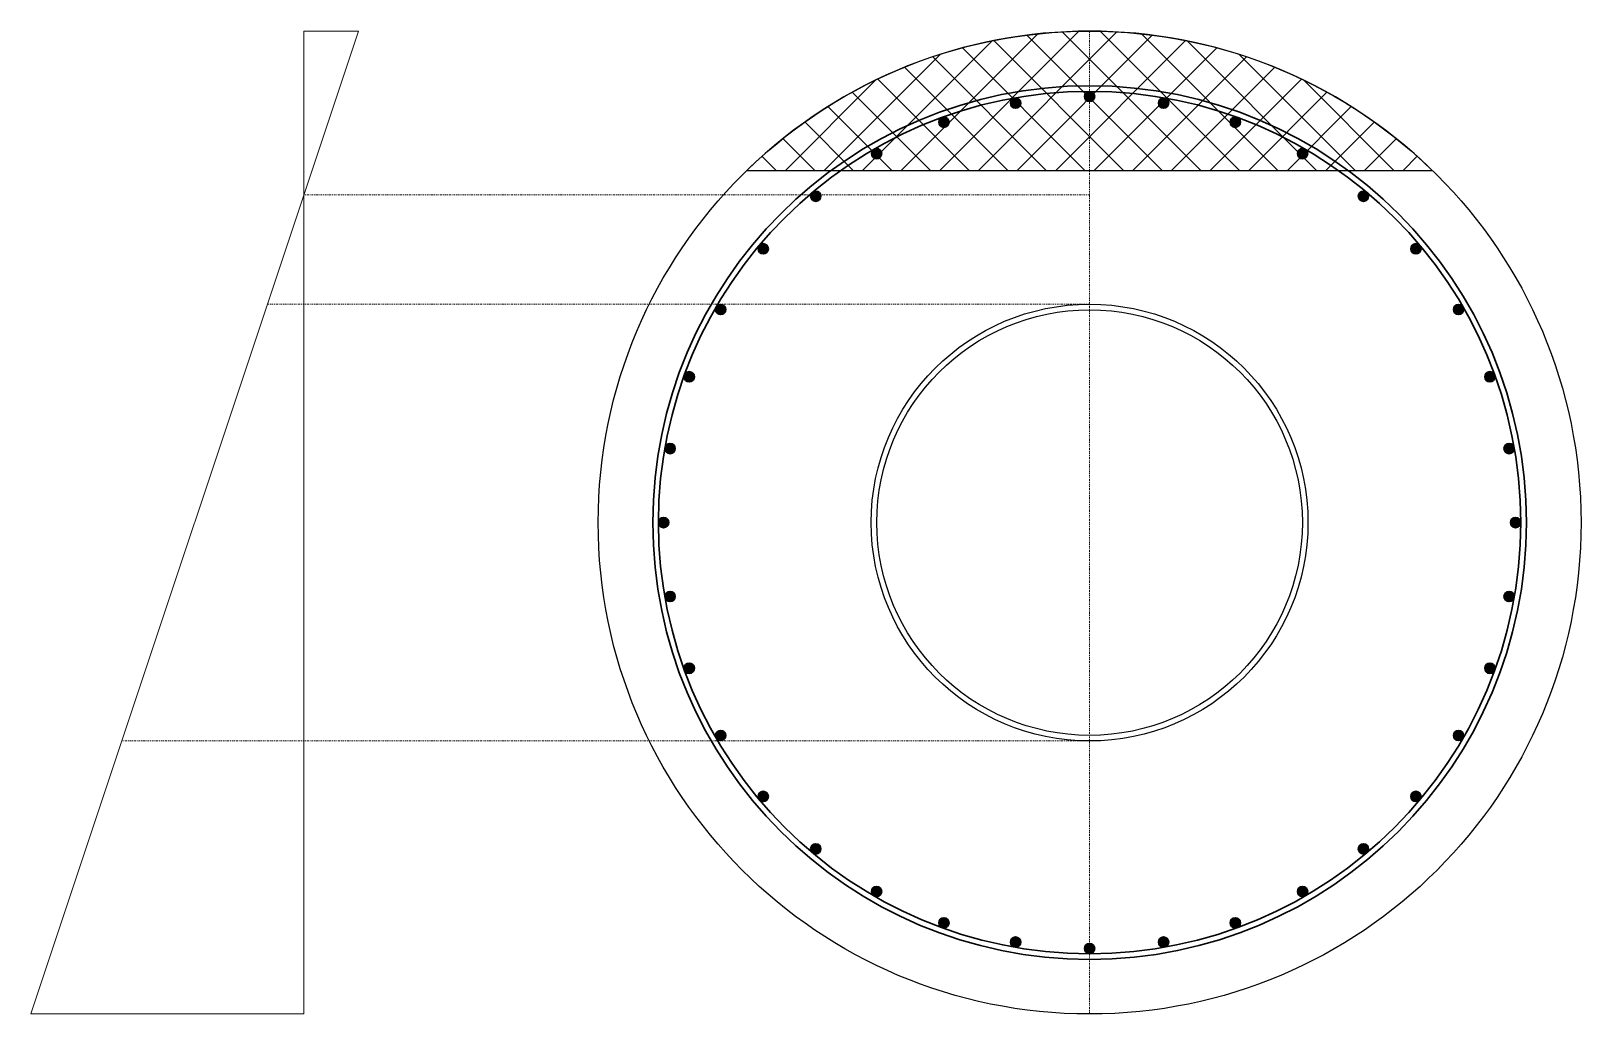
# Model space of a CAD drawing. Header units: inches. Extents: x -116 to 54, y -54 to 54.
import ezdxf

# ---------------------------------------------------------------- set-up
doc = ezdxf.new("R2010")
doc.units = ezdxf.units.IN
doc.header["$LTSCALE"] = 0.25
doc.header["$MEASUREMENT"] = 0
doc.linetypes.add('CENTER2', pattern=[1.125, 0.75, -0.125, 0.125, -0.125])
for name, color, linetype, lineweight in [('S-CONC', 11, 'Continuous', 25), ('S-GRID', 1, 'CENTER2', 13), ('S-PATT', 8, 'Continuous', 5), ('S-RBAR', 6, 'Continuous', 30), ('S-TEXT', 7, 'Continuous', 20)]:
    doc.layers.add(name, color=color, linetype=linetype, lineweight=lineweight)

# ---------------------------------------------------------------- blocks, each defined once
blk = doc.blocks.new('*U26')
at = {"layer": 'S-PATT'}
h = blk.add_hatch(color=256, dxfattribs=at)
h.dxf.hatch_style = 1
edge = h.paths.add_edge_path()
edge.add_arc((0, 0), 0.564, 0, 360)
at = {"layer": 'S-RBAR'}
blk.add_circle((0, 0), 0.564, dxfattribs=at)
blk = doc.blocks.new('*U27')
at = {"layer": 'S-RBAR', "color": 0, "linetype": 'ByBlock', "lineweight": -2, "transparency": 16777216}
blk.add_blockref('*U26', (19.11, 69.85), dxfattribs=at)
for p, rotation in [((10.98, 69.13), 10.00000000000001), ((27.24, 69.13), 350.0000000000001), ((3.1, 67.02), 19.99999999999999), ((35.12, 67.02), 340), ((-4.3, 63.57), 29.99999999999999), ((42.51, 63.57), 330.0000000000001), ((-10.98, 58.89), 40.00000000000001), ((49.2, 58.89), 320), ((-16.75, 53.12), 49.99999999999999), ((54.97, 53.12), 310), ((-21.43, 46.44), 59.99999999999999), ((59.65, 46.44), 300.0000000000001), ((-24.88, 39.05), 70), ((63.1, 39.05), 290.0000000000001), ((-26.99, 31.16), 80.00000000000001), ((65.21, 31.16), 280), ((-27.7, 23.03), 90), ((65.92, 23.03), 270), ((-26.99, 14.91), 99.99999999999999), ((65.21, 14.91), 260), ((-24.88, 7.02), 110), ((63.1, 7.02), 250), ((-21.43, -0.37), 120), ((59.65, -0.37), 240), ((-16.75, -7.06), 130), ((54.97, -7.06), 230), ((-10.98, -12.83), 140), ((49.2, -12.83), 220), ((-4.3, -17.51), 150), ((42.51, -17.51), 210), ((3.1, -20.95), 160), ((35.12, -20.95), 200), ((10.98, -23.07), 170.0000000000001), ((19.11, -23.78), 180), ((27.24, -23.07), 189.9999999999999)]:
    blk.add_blockref('*U26', p, dxfattribs=dict(at, rotation=rotation))

msp = doc.modelspace()

# ---------------------------------------------------------------- hatches: boundary and pattern name
at = {"layer": 'S-PATT'}
h = msp.add_hatch(dxfattribs=at)
h.set_pattern_fill('ANSI37', color=256, scale=24)
edge = h.paths.add_edge_path()
edge.add_line((-37.66, 38.7), (37.66, 38.7))
edge.add_arc((0, 0), 54, 45.78, 134.22)

# ---------------------------------------------------------------- linework, layer by layer
at = {"layer": 'S-CONC'}
msp.add_lwpolyline([(-37.66, 38.7), (37.66, 38.7, 0.406262), (-37.66, 38.7, -2.368487)], format="xyb", dxfattribs=at)
for radius in [54, 24, 23.38]:
    msp.add_circle((0, 0), radius, dxfattribs=at)
at = {"layer": 'S-GRID'}
for p, q in [((0, 54), (0, -54)), ((0, 36), (-86.33, 36)), ((0, 24), (-90.33, 24)), ((0, -24), (-106.33, -24))]:
    msp.add_line(p, q, dxfattribs=at)
at = {"layer": 'S-RBAR'}
for radius in [48, 47.38]:
    msp.add_circle((0, 0), radius, dxfattribs=at)
at = {"layer": 'S-TEXT'}
for p, q in [((-80.33, 54), (-116.33, -54)), ((-80.33, 54), (-86.33, 54)), ((-86.33, -54), (-86.33, 54)), ((-86.33, -54), (-116.33, -54))]:
    msp.add_line(p, q, dxfattribs=at)

# ---------------------------------------------------------------- block references
at = {"layer": 'S-RBAR'}
msp.add_blockref('*U27', (-19.11, -23.03), dxfattribs=at)

doc.saveas('drawing.dxf')
